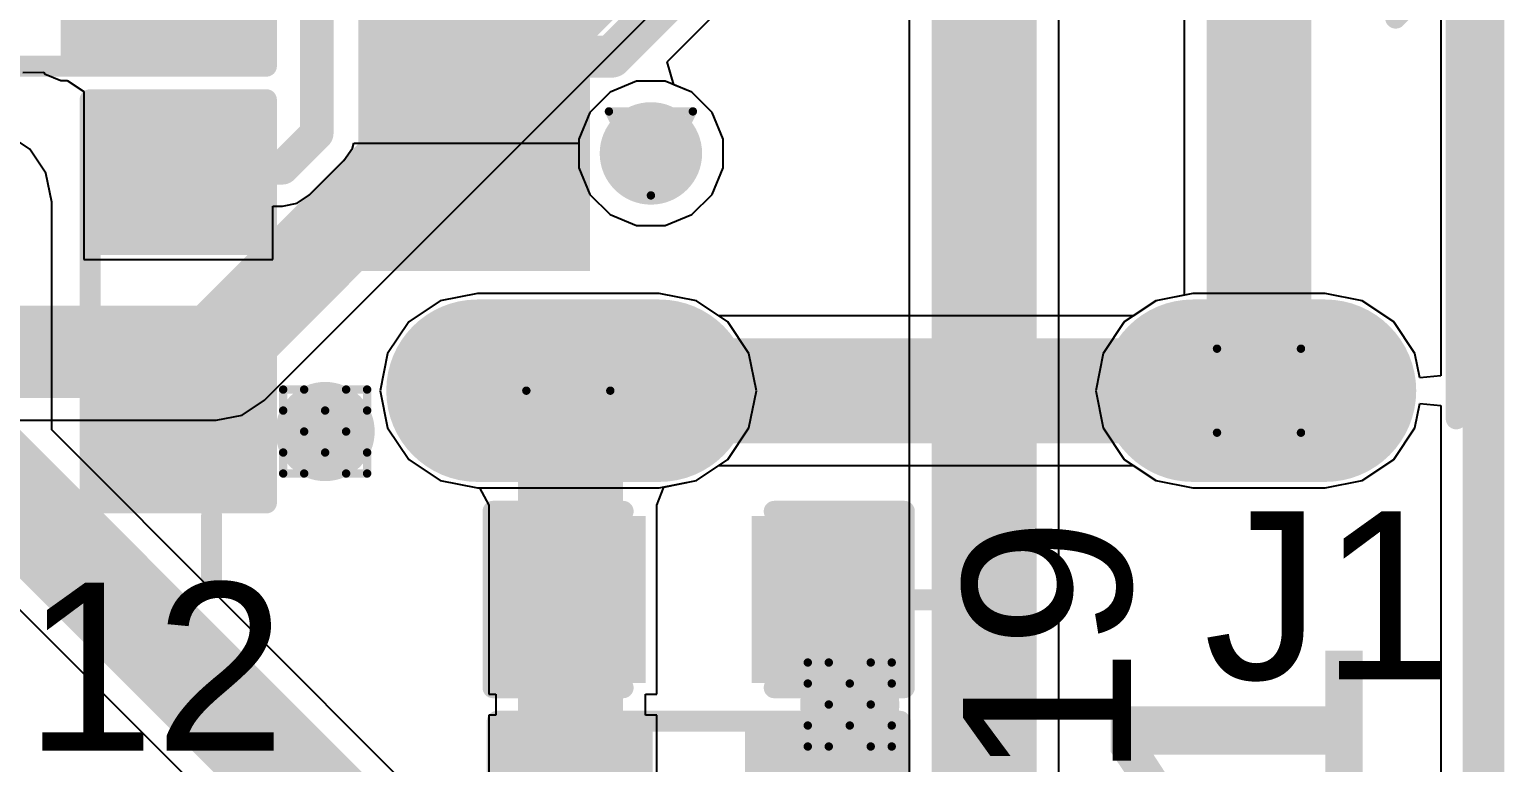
# Model space of a CAD drawing. Header units: inches. Extents: x -0.2 to 17.4, y -0.2 to 2.6.
# Drawn here: x 1.6396 to 1.991, y 0.2752 to 0.4497 of the extents above; entities that cross this region are included whole.
import ezdxf

# ---------------------------------------------------------------- set-up
doc = ezdxf.new("R2010")
doc.units = ezdxf.units.IN
doc.header["$MEASUREMENT"] = 0
for name, color, linetype in [('Board_Outline', 216, 'Continuous'), ('Bottom Layer', 5, 'Continuous'), ('Bottom Solder', 6, 'Continuous'), ('Drill Drawing', 1, 'Continuous'), ('Multi-Layer', 9, 'Continuous'), ('Pad Holes', 156, 'Continuous'), ('Top Layer', 1, 'Continuous'), ('Top Overlay', 2, 'Continuous'), ('Top Paste', 8, 'Continuous'), ('Top Solder', 216, 'Continuous'), ('Via Holes', 16, 'Continuous')]:
    doc.layers.add(name, color=color, linetype=linetype)
doc.styles.add('Arial', font='', dxfattribs={"height": 0.2})
doc.styles.add('Arial_Bold', font='', dxfattribs={"height": 0.2})
doc.styles.get('Arial').set_extended_font_data('Arial')
doc.styles.get('Arial_Bold').set_extended_font_data('Arial', bold=True)

# ---------------------------------------------------------------- blocks, each defined once
blk = doc.blocks.new('C___0603_11')
at = {"layer": 'Top Layer'}
for points in [[(-0.015, 0.0175), (-0.015, -0.0175), (-0.045, -0.0175), (-0.045, 0.0175)], [(0.045, 0.0175), (0.045, -0.0175), (0.015, -0.0175), (0.015, 0.0175)]]:
    blk.add_hatch(color=1, dxfattribs=at).paths.add_polyline_path(points)
at = {"layer": 'Top Paste'}
for points in [[(-0.015, 0.0175), (-0.015, -0.0175), (-0.045, -0.0175), (-0.045, 0.0175)], [(0.045, 0.0175), (0.045, -0.0175), (0.015, -0.0175), (0.015, 0.0175)]]:
    blk.add_hatch(color=8, dxfattribs=at).paths.add_polyline_path(points)
at = {"layer": 'Top Solder'}
for points in [[(-0.01264, 0.01986), (-0.01264, -0.01986), (-0.04736, -0.01986), (-0.04736, 0.01986)], [(0.04736, 0.01986), (0.04736, -0.01986), (0.01264, -0.01986), (0.01264, 0.01986)]]:
    blk.add_hatch(color=216, dxfattribs=at).paths.add_polyline_path(points)
at = {"layer": 'Top Overlay'}
for points in [[(-0.018, 0.021, 0.005, 0.005, 0), (-0.049, 0.021, 0.005, 0.005, 0)], [(-0.049, 0.021, 0.005, 0.005, 0), (-0.049, -0.021, 0.005, 0.005, 0)], [(0.049, 0.021, 0.005, 0.005, 0), (0.018, 0.021, 0.005, 0.005, 0)], [(0.049, 0.021, 0.005, 0.005, 0), (0.049, -0.021, 0.005, 0.005, 0)], [(-0.018, -0.021, 0.005, 0.005, 0), (-0.049, -0.021, 0.005, 0.005, 0)], [(0.049, -0.021, 0.005, 0.005, 0), (0.018, -0.021, 0.005, 0.005, 0)]]:
    blk.add_lwpolyline(points, format="xyseb", dxfattribs=at)
for points in [[(-0.05025, 0.021, 0.0025, 0.0025, 1), (-0.04775, 0.021, 0.0025, 0.0025, 1)], [(-0.05025, 0.021, 0.0025, 0.0025, 1), (-0.04775, 0.021, 0.0025, 0.0025, 1)], [(-0.01925, 0.021, 0.0025, 0.0025, 1), (-0.01675, 0.021, 0.0025, 0.0025, 1)], [(0.01675, 0.021, 0.0025, 0.0025, 1), (0.01925, 0.021, 0.0025, 0.0025, 1)], [(0.04775, 0.021, 0.0025, 0.0025, 1), (0.05025, 0.021, 0.0025, 0.0025, 1)], [(0.04775, 0.021, 0.0025, 0.0025, 1), (0.05025, 0.021, 0.0025, 0.0025, 1)], [(-0.05025, -0.021, 0.0025, 0.0025, 1), (-0.04775, -0.021, 0.0025, 0.0025, 1)], [(-0.05025, -0.021, 0.0025, 0.0025, 1), (-0.04775, -0.021, 0.0025, 0.0025, 1)], [(-0.01925, -0.021, 0.0025, 0.0025, 1), (-0.01675, -0.021, 0.0025, 0.0025, 1)], [(0.01675, -0.021, 0.0025, 0.0025, 1), (0.01925, -0.021, 0.0025, 0.0025, 1)], [(0.04775, -0.021, 0.0025, 0.0025, 1), (0.05025, -0.021, 0.0025, 0.0025, 1)], [(0.04775, -0.021, 0.0025, 0.0025, 1), (0.05025, -0.021, 0.0025, 0.0025, 1)]]:
    blk.add_lwpolyline(points, format="xyseb", close=True, dxfattribs=at)
blk = doc.blocks.new('R___0603_13')
at = {"layer": 'Top Layer'}
for points in [[(-0.015, 0.0175), (-0.015, -0.0175), (-0.045, -0.0175), (-0.045, 0.0175)], [(0.045, 0.0175), (0.045, -0.0175), (0.015, -0.0175), (0.015, 0.0175)]]:
    blk.add_hatch(color=1, dxfattribs=at).paths.add_polyline_path(points)
at = {"layer": 'Top Paste'}
for points in [[(-0.015, 0.0175), (-0.015, -0.0175), (-0.045, -0.0175), (-0.045, 0.0175)], [(0.045, 0.0175), (0.045, -0.0175), (0.015, -0.0175), (0.015, 0.0175)]]:
    blk.add_hatch(color=8, dxfattribs=at).paths.add_polyline_path(points)
at = {"layer": 'Top Solder'}
for points in [[(-0.011, 0.0215), (-0.011, -0.0215), (-0.049, -0.0215), (-0.049, 0.0215)], [(0.049, 0.0215), (0.049, -0.0215), (0.011, -0.0215), (0.011, 0.0215)]]:
    blk.add_hatch(color=216, dxfattribs=at).paths.add_polyline_path(points)
at = {"layer": 'Top Overlay'}
for points in [[(0.048, 0.021, 0.005, 0.005, 0), (-0.048, 0.021, 0.005, 0.005, 0)], [(-0.048, -0.021, 0.005, 0.005, 0), (-0.048, 0.021, 0.005, 0.005, 0)], [(0.048, -0.021, 0.005, 0.005, 0), (0.048, 0.021, 0.005, 0.005, 0)], [(0.048, -0.021, 0.005, 0.005, 0), (-0.048, -0.021, 0.005, 0.005, 0)]]:
    blk.add_lwpolyline(points, format="xyseb", dxfattribs=at)
for points in [[(-0.04925, 0.021, 0.0025, 0.0025, 1), (-0.04675, 0.021, 0.0025, 0.0025, 1)], [(-0.04925, 0.021, 0.0025, 0.0025, 1), (-0.04675, 0.021, 0.0025, 0.0025, 1)], [(0.04675, 0.021, 0.0025, 0.0025, 1), (0.04925, 0.021, 0.0025, 0.0025, 1)], [(0.04675, 0.021, 0.0025, 0.0025, 1), (0.04925, 0.021, 0.0025, 0.0025, 1)], [(-0.04925, -0.021, 0.0025, 0.0025, 1), (-0.04675, -0.021, 0.0025, 0.0025, 1)], [(-0.04925, -0.021, 0.0025, 0.0025, 1), (-0.04675, -0.021, 0.0025, 0.0025, 1)], [(0.04675, -0.021, 0.0025, 0.0025, 1), (0.04925, -0.021, 0.0025, 0.0025, 1)], [(0.04675, -0.021, 0.0025, 0.0025, 1), (0.04925, -0.021, 0.0025, 0.0025, 1)]]:
    blk.add_lwpolyline(points, format="xyseb", close=True, dxfattribs=at)
blk = doc.blocks.new('R___0603_14')
at = {"layer": 'Top Layer'}
for points in [[(-0.015, 0.0175), (-0.015, -0.0175), (-0.045, -0.0175), (-0.045, 0.0175)], [(0.045, 0.0175), (0.045, -0.0175), (0.015, -0.0175), (0.015, 0.0175)]]:
    blk.add_hatch(color=1, dxfattribs=at).paths.add_polyline_path(points)
at = {"layer": 'Top Paste'}
for points in [[(-0.015, 0.0175), (-0.015, -0.0175), (-0.045, -0.0175), (-0.045, 0.0175)], [(0.045, 0.0175), (0.045, -0.0175), (0.015, -0.0175), (0.015, 0.0175)]]:
    blk.add_hatch(color=8, dxfattribs=at).paths.add_polyline_path(points)
at = {"layer": 'Top Solder'}
for points in [[(-0.011, 0.0215), (-0.011, -0.0215), (-0.049, -0.0215), (-0.049, 0.0215)], [(0.049, 0.0215), (0.049, -0.0215), (0.011, -0.0215), (0.011, 0.0215)]]:
    blk.add_hatch(color=216, dxfattribs=at).paths.add_polyline_path(points)
at = {"layer": 'Top Overlay'}
for points in [[(0.048, 0.021, 0.005, 0.005, 0), (-0.048, 0.021, 0.005, 0.005, 0)], [(-0.048, 0.021, 0.005, 0.005, 0), (-0.048, -0.021, 0.005, 0.005, 0)], [(0.048, 0.021, 0.005, 0.005, 0), (0.048, -0.021, 0.005, 0.005, 0)], [(0.048, -0.021, 0.005, 0.005, 0), (-0.048, -0.021, 0.005, 0.005, 0)]]:
    blk.add_lwpolyline(points, format="xyseb", dxfattribs=at)
for points in [[(-0.04925, 0.021, 0.0025, 0.0025, 1), (-0.04675, 0.021, 0.0025, 0.0025, 1)], [(-0.04925, 0.021, 0.0025, 0.0025, 1), (-0.04675, 0.021, 0.0025, 0.0025, 1)], [(0.04675, 0.021, 0.0025, 0.0025, 1), (0.04925, 0.021, 0.0025, 0.0025, 1)], [(0.04675, 0.021, 0.0025, 0.0025, 1), (0.04925, 0.021, 0.0025, 0.0025, 1)], [(-0.04925, -0.021, 0.0025, 0.0025, 1), (-0.04675, -0.021, 0.0025, 0.0025, 1)], [(-0.04925, -0.021, 0.0025, 0.0025, 1), (-0.04675, -0.021, 0.0025, 0.0025, 1)], [(0.04675, -0.021, 0.0025, 0.0025, 1), (0.04925, -0.021, 0.0025, 0.0025, 1)], [(0.04675, -0.021, 0.0025, 0.0025, 1), (0.04925, -0.021, 0.0025, 0.0025, 1)]]:
    blk.add_lwpolyline(points, format="xyseb", close=True, dxfattribs=at)
blk = doc.blocks.new('R___0603_42')
at = {"layer": 'Top Layer'}
for points in [[(-0.015, 0.0175), (-0.015, -0.0175), (-0.045, -0.0175), (-0.045, 0.0175)], [(0.045, 0.0175), (0.045, -0.0175), (0.015, -0.0175), (0.015, 0.0175)]]:
    blk.add_hatch(color=1, dxfattribs=at).paths.add_polyline_path(points)
at = {"layer": 'Top Paste'}
for points in [[(-0.015, 0.0175), (-0.015, -0.0175), (-0.045, -0.0175), (-0.045, 0.0175)], [(0.045, 0.0175), (0.045, -0.0175), (0.015, -0.0175), (0.015, 0.0175)]]:
    blk.add_hatch(color=8, dxfattribs=at).paths.add_polyline_path(points)
at = {"layer": 'Top Solder'}
for points in [[(-0.011, 0.0215), (-0.011, -0.0215), (-0.049, -0.0215), (-0.049, 0.0215)], [(0.049, 0.0215), (0.049, -0.0215), (0.011, -0.0215), (0.011, 0.0215)]]:
    blk.add_hatch(color=216, dxfattribs=at).paths.add_polyline_path(points)
at = {"layer": 'Top Overlay'}
for points in [[(-0.048, 0.021, 0.005, 0.005, 0), (-0.048, -0.021, 0.005, 0.005, 0)], [(0.048, 0.021, 0.005, 0.005, 0), (-0.048, 0.021, 0.005, 0.005, 0)], [(0.048, 0.021, 0.005, 0.005, 0), (0.048, -0.021, 0.005, 0.005, 0)], [(0.048, -0.021, 0.005, 0.005, 0), (-0.048, -0.021, 0.005, 0.005, 0)]]:
    blk.add_lwpolyline(points, format="xyseb", dxfattribs=at)
for points in [[(-0.04925, 0.021, 0.0025, 0.0025, 1), (-0.04675, 0.021, 0.0025, 0.0025, 1)], [(-0.04925, 0.021, 0.0025, 0.0025, 1), (-0.04675, 0.021, 0.0025, 0.0025, 1)], [(0.04675, 0.021, 0.0025, 0.0025, 1), (0.04925, 0.021, 0.0025, 0.0025, 1)], [(0.04675, 0.021, 0.0025, 0.0025, 1), (0.04925, 0.021, 0.0025, 0.0025, 1)], [(-0.04925, -0.021, 0.0025, 0.0025, 1), (-0.04675, -0.021, 0.0025, 0.0025, 1)], [(-0.04925, -0.021, 0.0025, 0.0025, 1), (-0.04675, -0.021, 0.0025, 0.0025, 1)], [(0.04675, -0.021, 0.0025, 0.0025, 1), (0.04925, -0.021, 0.0025, 0.0025, 1)], [(0.04675, -0.021, 0.0025, 0.0025, 1), (0.04925, -0.021, 0.0025, 0.0025, 1)]]:
    blk.add_lwpolyline(points, format="xyseb", close=True, dxfattribs=at)
blk = doc.blocks.new('TYPE_C_31_M_12__72')
at = {"layer": 'Bottom Layer'}
h = blk.add_hatch(color=5, dxfattribs=at)
edge = h.paths.add_edge_path()
edge.add_arc((-0.17028, 0.09272), 0.01772, 0, 180)
edge.add_line((-0.18799, 0.09272), (-0.18799, 0.04941))
edge.add_arc((-0.17028, 0.04941), 0.01772, 180, 360)
edge.add_line((-0.15256, 0.04941), (-0.15256, 0.09272))
h = blk.add_hatch(color=5, dxfattribs=at)
edge = h.paths.add_edge_path()
edge.add_arc((0.17028, 0.04941), 0.01772, 180, 360)
edge.add_line((0.18799, 0.04941), (0.18799, 0.09272))
edge.add_arc((0.17028, 0.09272), 0.01772, 0, 180)
edge.add_line((0.15256, 0.09272), (0.15256, 0.04941))
h = blk.add_hatch(color=5, dxfattribs=at)
edge = h.paths.add_edge_path()
edge.add_arc((-0.17028, -0.10925), 0.01772, 180, 360)
edge.add_line((-0.15256, -0.10925), (-0.15256, -0.07776))
edge.add_arc((-0.17028, -0.07776), 0.01772, 0, 180)
edge.add_line((-0.18799, -0.07776), (-0.18799, -0.10925))
h = blk.add_hatch(color=5, dxfattribs=at)
edge = h.paths.add_edge_path()
edge.add_arc((0.17028, -0.10925), 0.01772, 180, 360)
edge.add_line((0.18799, -0.10925), (0.18799, -0.07776))
edge.add_arc((0.17028, -0.07776), 0.01772, 0, 180)
edge.add_line((0.15256, -0.07776), (0.15256, -0.10925))
at = {"layer": 'Bottom Solder'}
h = blk.add_hatch(color=6, dxfattribs=at)
edge = h.paths.add_edge_path()
edge.add_arc((-0.17028, 0.09272), 0.02172, 0, 180)
edge.add_line((-0.19199, 0.09272), (-0.19199, 0.04941))
edge.add_arc((-0.17028, 0.04941), 0.02172, 180, 360)
edge.add_line((-0.14856, 0.04941), (-0.14856, 0.09272))
h = blk.add_hatch(color=6, dxfattribs=at)
edge = h.paths.add_edge_path()
edge.add_arc((0.17028, 0.04941), 0.02172, 180, 360)
edge.add_line((0.19199, 0.04941), (0.19199, 0.09272))
edge.add_arc((0.17028, 0.09272), 0.02172, 0, 180)
edge.add_line((0.14856, 0.09272), (0.14856, 0.04941))
h = blk.add_hatch(color=6, dxfattribs=at)
edge = h.paths.add_edge_path()
edge.add_arc((-0.11378, 0.05138), 0.004, 0, 360)
h = blk.add_hatch(color=6, dxfattribs=at)
edge = h.paths.add_edge_path()
edge.add_arc((0.11378, 0.05138), 0.004, 0, 360)
h = blk.add_hatch(color=6, dxfattribs=at)
edge = h.paths.add_edge_path()
edge.add_arc((-0.17028, -0.10925), 0.02172, 180, 360)
edge.add_line((-0.14856, -0.10925), (-0.14856, -0.07776))
edge.add_arc((-0.17028, -0.07776), 0.02172, 0, 180)
edge.add_line((-0.19199, -0.07776), (-0.19199, -0.10925))
h = blk.add_hatch(color=6, dxfattribs=at)
edge = h.paths.add_edge_path()
edge.add_arc((0.17028, -0.10925), 0.02172, 180, 360)
edge.add_line((0.19199, -0.10925), (0.19199, -0.07776))
edge.add_arc((0.17028, -0.07776), 0.02172, 0, 180)
edge.add_line((0.14856, -0.07776), (0.14856, -0.10925))
at = {"layer": 'Multi-Layer'}
h = blk.add_hatch(color=9, dxfattribs=at)
edge = h.paths.add_edge_path()
edge.add_arc((-0.17028, 0.09272), 0.01772, 0, 180)
edge.add_line((-0.18799, 0.09272), (-0.18799, 0.04941))
edge.add_arc((-0.17028, 0.04941), 0.01772, 180, 360)
edge.add_line((-0.15256, 0.04941), (-0.15256, 0.09272))
h = blk.add_hatch(color=9, dxfattribs=at)
edge = h.paths.add_edge_path()
edge.add_arc((0.17028, 0.04941), 0.01772, 180, 360)
edge.add_line((0.18799, 0.04941), (0.18799, 0.09272))
edge.add_arc((0.17028, 0.09272), 0.01772, 0, 180)
edge.add_line((0.15256, 0.09272), (0.15256, 0.04941))
h = blk.add_hatch(color=9, dxfattribs=at)
edge = h.paths.add_edge_path()
edge.add_arc((-0.17028, -0.10925), 0.01772, 180, 360)
edge.add_line((-0.15256, -0.10925), (-0.15256, -0.07776))
edge.add_arc((-0.17028, -0.07776), 0.01772, 0, 180)
edge.add_line((-0.18799, -0.07776), (-0.18799, -0.10925))
h = blk.add_hatch(color=9, dxfattribs=at)
edge = h.paths.add_edge_path()
edge.add_arc((0.17028, -0.10925), 0.01772, 180, 360)
edge.add_line((0.18799, -0.10925), (0.18799, -0.07776))
edge.add_arc((0.17028, -0.07776), 0.01772, 0, 180)
edge.add_line((0.15256, -0.07776), (0.15256, -0.10925))
at = {"layer": 'Pad Holes'}
h = blk.add_hatch(color=7, dxfattribs=at)
edge = h.paths.add_edge_path()
edge.add_arc((-0.17028, 0.04941), 0.01181, 180, 360)
edge.add_line((-0.15846, 0.04941), (-0.15846, 0.09272))
edge.add_arc((-0.17028, 0.09272), 0.01181, 0, 180)
edge.add_line((-0.18209, 0.09272), (-0.18209, 0.04941))
h = blk.add_hatch(color=7, dxfattribs=at)
edge = h.paths.add_edge_path()
edge.add_arc((0.17028, 0.04941), 0.01181, 180, 360)
edge.add_line((0.18209, 0.04941), (0.18209, 0.09272))
edge.add_arc((0.17028, 0.09272), 0.01181, 0, 180)
edge.add_line((0.15846, 0.09272), (0.15846, 0.04941))
h = blk.add_hatch(color=7, dxfattribs=at)
edge = h.paths.add_edge_path()
edge.add_arc((-0.11378, 0.05138), 0.0122, 0, 360)
h = blk.add_hatch(color=7, dxfattribs=at)
edge = h.paths.add_edge_path()
edge.add_arc((0.11378, 0.05138), 0.0122, 0, 360)
h = blk.add_hatch(color=7, dxfattribs=at)
edge = h.paths.add_edge_path()
edge.add_arc((-0.17028, -0.10925), 0.01181, 180, 360)
edge.add_line((-0.15846, -0.10925), (-0.15846, -0.07776))
edge.add_arc((-0.17028, -0.07776), 0.01181, 0, 180)
edge.add_line((-0.18209, -0.07776), (-0.18209, -0.10925))
h = blk.add_hatch(color=7, dxfattribs=at)
edge = h.paths.add_edge_path()
edge.add_arc((0.17028, -0.10925), 0.01181, 180, 360)
edge.add_line((0.18209, -0.10925), (0.18209, -0.07776))
edge.add_arc((0.17028, -0.07776), 0.01181, 0, 180)
edge.add_line((0.15846, -0.07776), (0.15846, -0.10925))
at = {"layer": 'Top Layer'}
for points in [[(-0.1378, 0.11713), (-0.11417, 0.11713), (-0.11417, 0.06988), (-0.1378, 0.06988)], [(-0.1063, 0.11713), (-0.08268, 0.11713), (-0.08268, 0.06988), (-0.1063, 0.06988)], [(-0.0748, 0.11713), (-0.06299, 0.11713), (-0.06299, 0.06988), (-0.0748, 0.06988)], [(-0.05512, 0.11713), (-0.04331, 0.11713), (-0.04331, 0.06988), (-0.05512, 0.06988)], [(-0.03543, 0.11713), (-0.02362, 0.11713), (-0.02362, 0.06988), (-0.03543, 0.06988)], [(-0.01575, 0.11713), (-0.00394, 0.11713), (-0.00394, 0.06988), (-0.01575, 0.06988)], [(0.01575, 0.06988), (0.00394, 0.06988), (0.00394, 0.11713), (0.01575, 0.11713)], [(0.03543, 0.06988), (0.02362, 0.06988), (0.02362, 0.11713), (0.03543, 0.11713)], [(0.05512, 0.06988), (0.04331, 0.06988), (0.04331, 0.11713), (0.05512, 0.11713)], [(0.0748, 0.06988), (0.06299, 0.06988), (0.06299, 0.11713), (0.0748, 0.11713)], [(0.1063, 0.06988), (0.08268, 0.06988), (0.08268, 0.11713), (0.1063, 0.11713)], [(0.11417, 0.11713), (0.1378, 0.11713), (0.1378, 0.06988), (0.11417, 0.06988)]]:
    blk.add_hatch(color=1, dxfattribs=at).paths.add_polyline_path(points)
h = blk.add_hatch(color=1, dxfattribs=at)
edge = h.paths.add_edge_path()
edge.add_arc((-0.17028, 0.09272), 0.01772, 0, 180)
edge.add_line((-0.18799, 0.09272), (-0.18799, 0.04941))
edge.add_arc((-0.17028, 0.04941), 0.01772, 180, 360)
edge.add_line((-0.15256, 0.04941), (-0.15256, 0.09272))
h = blk.add_hatch(color=1, dxfattribs=at)
edge = h.paths.add_edge_path()
edge.add_arc((0.17028, 0.04941), 0.01772, 180, 360)
edge.add_line((0.18799, 0.04941), (0.18799, 0.09272))
edge.add_arc((0.17028, 0.09272), 0.01772, 0, 180)
edge.add_line((0.15256, 0.09272), (0.15256, 0.04941))
h = blk.add_hatch(color=1, dxfattribs=at)
edge = h.paths.add_edge_path()
edge.add_arc((-0.17028, -0.10925), 0.01772, 180, 360)
edge.add_line((-0.15256, -0.10925), (-0.15256, -0.07776))
edge.add_arc((-0.17028, -0.07776), 0.01772, 0, 180)
edge.add_line((-0.18799, -0.07776), (-0.18799, -0.10925))
h = blk.add_hatch(color=1, dxfattribs=at)
edge = h.paths.add_edge_path()
edge.add_arc((0.17028, -0.10925), 0.01772, 180, 360)
edge.add_line((0.18799, -0.10925), (0.18799, -0.07776))
edge.add_arc((0.17028, -0.07776), 0.01772, 0, 180)
edge.add_line((0.15256, -0.07776), (0.15256, -0.10925))
at = {"layer": 'Top Paste'}
for points in [[(-0.1378, 0.11713), (-0.11417, 0.11713), (-0.11417, 0.06988), (-0.1378, 0.06988)], [(-0.1063, 0.11713), (-0.08268, 0.11713), (-0.08268, 0.06988), (-0.1063, 0.06988)], [(-0.0748, 0.11713), (-0.06299, 0.11713), (-0.06299, 0.06988), (-0.0748, 0.06988)], [(-0.05512, 0.11713), (-0.04331, 0.11713), (-0.04331, 0.06988), (-0.05512, 0.06988)], [(-0.03543, 0.11713), (-0.02362, 0.11713), (-0.02362, 0.06988), (-0.03543, 0.06988)], [(-0.01575, 0.11713), (-0.00394, 0.11713), (-0.00394, 0.06988), (-0.01575, 0.06988)], [(0.01575, 0.06988), (0.00394, 0.06988), (0.00394, 0.11713), (0.01575, 0.11713)], [(0.03543, 0.06988), (0.02362, 0.06988), (0.02362, 0.11713), (0.03543, 0.11713)], [(0.05512, 0.06988), (0.04331, 0.06988), (0.04331, 0.11713), (0.05512, 0.11713)], [(0.0748, 0.06988), (0.06299, 0.06988), (0.06299, 0.11713), (0.0748, 0.11713)], [(0.1063, 0.06988), (0.08268, 0.06988), (0.08268, 0.11713), (0.1063, 0.11713)], [(0.11417, 0.11713), (0.1378, 0.11713), (0.1378, 0.06988), (0.11417, 0.06988)]]:
    blk.add_hatch(color=8, dxfattribs=at).paths.add_polyline_path(points)
at = {"layer": 'Top Solder'}
for points in [[(-0.1418, 0.12113), (-0.11017, 0.12113), (-0.11017, 0.06588), (-0.1418, 0.06588)], [(-0.1103, 0.12113), (-0.07868, 0.12113), (-0.07868, 0.06588), (-0.1103, 0.06588)], [(-0.0788, 0.12113), (-0.05899, 0.12113), (-0.05899, 0.06588), (-0.0788, 0.06588)], [(-0.05912, 0.12113), (-0.03931, 0.12113), (-0.03931, 0.06588), (-0.05912, 0.06588)], [(-0.03943, 0.12113), (-0.01962, 0.12113), (-0.01962, 0.06588), (-0.03943, 0.06588)], [(-0.01975, 0.12113), (0.00006, 0.12113), (0.00006, 0.06588), (-0.01975, 0.06588)], [(0.01975, 0.06588), (-0.00006, 0.06588), (-0.00006, 0.12113), (0.01975, 0.12113)], [(0.03943, 0.06588), (0.01962, 0.06588), (0.01962, 0.12113), (0.03943, 0.12113)], [(0.05912, 0.06588), (0.03931, 0.06588), (0.03931, 0.12113), (0.05912, 0.12113)], [(0.0788, 0.06588), (0.05899, 0.06588), (0.05899, 0.12113), (0.0788, 0.12113)], [(0.1103, 0.06588), (0.07868, 0.06588), (0.07868, 0.12113), (0.1103, 0.12113)], [(0.11017, 0.12113), (0.1418, 0.12113), (0.1418, 0.06588), (0.11017, 0.06588)]]:
    blk.add_hatch(color=216, dxfattribs=at).paths.add_polyline_path(points)
h = blk.add_hatch(color=216, dxfattribs=at)
edge = h.paths.add_edge_path()
edge.add_arc((-0.17028, 0.09272), 0.02172, 0, 180)
edge.add_line((-0.19199, 0.09272), (-0.19199, 0.04941))
edge.add_arc((-0.17028, 0.04941), 0.02172, 180, 360)
edge.add_line((-0.14856, 0.04941), (-0.14856, 0.09272))
h = blk.add_hatch(color=216, dxfattribs=at)
edge = h.paths.add_edge_path()
edge.add_arc((0.17028, 0.04941), 0.02172, 180, 360)
edge.add_line((0.19199, 0.04941), (0.19199, 0.09272))
edge.add_arc((0.17028, 0.09272), 0.02172, 0, 180)
edge.add_line((0.14856, 0.09272), (0.14856, 0.04941))
h = blk.add_hatch(color=216, dxfattribs=at)
edge = h.paths.add_edge_path()
edge.add_arc((-0.11378, 0.05138), 0.004, 0, 360)
h = blk.add_hatch(color=216, dxfattribs=at)
edge = h.paths.add_edge_path()
edge.add_arc((0.11378, 0.05138), 0.004, 0, 360)
h = blk.add_hatch(color=216, dxfattribs=at)
edge = h.paths.add_edge_path()
edge.add_arc((-0.17028, -0.10925), 0.02172, 180, 360)
edge.add_line((-0.14856, -0.10925), (-0.14856, -0.07776))
edge.add_arc((-0.17028, -0.07776), 0.02172, 0, 180)
edge.add_line((-0.19199, -0.07776), (-0.19199, -0.10925))
h = blk.add_hatch(color=216, dxfattribs=at)
edge = h.paths.add_edge_path()
edge.add_arc((0.17028, -0.10925), 0.02172, 180, 360)
edge.add_line((0.19199, -0.10925), (0.19199, -0.07776))
edge.add_arc((0.17028, -0.07776), 0.02172, 0, 180)
edge.add_line((0.14856, -0.07776), (0.14856, -0.10925))
at = {"layer": 'Top Overlay'}
for points in [[(-0.17498, 0.0175, 0.005, 0.005, 0), (-0.17498, -0.0465, 0.005, 0.005, 0)], [(0.17498, 0.0175, 0.005, 0.005, 0), (0.17498, -0.0465, 0.005, 0.005, 0)], [(-0.06656, -0.10707, 0.005, 0.005, 0), (-0.07356, -0.11407, 0.005, 0.005, 0)], [(-0.06656, -0.10707, 0.005, 0.005, 0), (-0.05856, -0.10707, 0.005, 0.005, 0)], [(-0.07356, -0.11407, 0.005, 0.005, 0), (-0.07356, -0.12607, 0.005, 0.005, 0)], [(-0.08156, -0.12607, 0.005, 0.005, 0), (-0.07356, -0.12607, 0.005, 0.005, 0)], [(-0.08156, -0.12607, 0.005, 0.005, 0), (-0.07376, -0.13387, 0.005, 0.005, 0)], [(-0.06556, -0.12607, 0.005, 0.005, 0), (-0.07363, -0.13414, 0.005, 0.005, 0)], [(-0.07356, -0.12607, 0.005, 0.005, 0), (-0.06556, -0.12607, 0.005, 0.005, 0)], [(-0.17698, -0.14051, 0.005, 0.005, 0), (0.17698, -0.14051, 0.005, 0.005, 0)]]:
    blk.add_lwpolyline(points, format="xyseb", dxfattribs=at)
for points in [[(-0.17623, 0.0175, 0.0025, 0.0025, 1), (-0.17373, 0.0175, 0.0025, 0.0025, 1)], [(0.17373, 0.0175, 0.0025, 0.0025, 1), (0.17623, 0.0175, 0.0025, 0.0025, 1)], [(-0.17623, -0.0465, 0.0025, 0.0025, 1), (-0.17373, -0.0465, 0.0025, 0.0025, 1)], [(0.17373, -0.0465, 0.0025, 0.0025, 1), (0.17623, -0.0465, 0.0025, 0.0025, 1)], [(-0.06781, -0.10707, 0.0025, 0.0025, 1), (-0.06531, -0.10707, 0.0025, 0.0025, 1)], [(-0.06781, -0.10707, 0.0025, 0.0025, 1), (-0.06531, -0.10707, 0.0025, 0.0025, 1)], [(-0.05981, -0.10707, 0.0025, 0.0025, 1), (-0.05731, -0.10707, 0.0025, 0.0025, 1)], [(-0.07481, -0.11407, 0.0025, 0.0025, 1), (-0.07231, -0.11407, 0.0025, 0.0025, 1)], [(-0.07481, -0.11407, 0.0025, 0.0025, 1), (-0.07231, -0.11407, 0.0025, 0.0025, 1)], [(-0.08281, -0.12607, 0.0025, 0.0025, 1), (-0.08031, -0.12607, 0.0025, 0.0025, 1)], [(-0.08281, -0.12607, 0.0025, 0.0025, 1), (-0.08031, -0.12607, 0.0025, 0.0025, 1)], [(-0.07481, -0.12607, 0.0025, 0.0025, 1), (-0.07231, -0.12607, 0.0025, 0.0025, 1)], [(-0.07481, -0.12607, 0.0025, 0.0025, 1), (-0.07231, -0.12607, 0.0025, 0.0025, 1)], [(-0.07481, -0.12607, 0.0025, 0.0025, 1), (-0.07231, -0.12607, 0.0025, 0.0025, 1)], [(-0.06681, -0.12607, 0.0025, 0.0025, 1), (-0.06431, -0.12607, 0.0025, 0.0025, 1)], [(-0.06681, -0.12607, 0.0025, 0.0025, 1), (-0.06431, -0.12607, 0.0025, 0.0025, 1)], [(-0.07501, -0.13387, 0.0025, 0.0025, 1), (-0.07251, -0.13387, 0.0025, 0.0025, 1)], [(-0.07488, -0.13414, 0.0025, 0.0025, 1), (-0.07238, -0.13414, 0.0025, 0.0025, 1)], [(-0.17823, -0.14051, 0.0025, 0.0025, 1), (-0.17573, -0.14051, 0.0025, 0.0025, 1)], [(0.17573, -0.14051, 0.0025, 0.0025, 1), (0.17823, -0.14051, 0.0025, 0.0025, 1)]]:
    blk.add_lwpolyline(points, format="xyseb", close=True, dxfattribs=at)
at = {"layer": 'Top Overlay', "style": 'Arial_Bold'}
blk.add_text('PCB Edge', height=0.031496, dxfattribs=at).set_placement((-0.05269, -0.11804))

msp = doc.modelspace()

# ---------------------------------------------------------------- hatches: boundary and pattern name
at = {"layer": 'Bottom Layer'}
h = msp.add_hatch(color=5, dxfattribs=at)
edge = h.paths.add_edge_path()
edge.add_arc((1.71, 0.354), 0.01181, 0, 360)
h = msp.add_hatch(color=5, dxfattribs=at)
edge = h.paths.add_edge_path()
edge.add_arc((1.835, 0.289), 0.01181, 0, 360)
at = {"layer": 'Top Layer'}
msp.add_hatch(color=1, dxfattribs=at).paths.add_polyline_path([(1.647, 0.443), (1.694, 0.443), (1.694, 0.482), (1.647, 0.482)])
h = msp.add_hatch(color=1, dxfattribs=at)
edge = h.paths.add_edge_path()
edge.add_arc((1.71, 0.354), 0.01181, 0, 360)
h = msp.add_hatch(color=1, dxfattribs=at)
edge = h.paths.add_edge_path()
edge.add_arc((1.835, 0.289), 0.01181, 0, 360)
at = {"layer": 'Via Holes'}
h = msp.add_hatch(color=7, dxfattribs=at)
edge = h.paths.add_edge_path()
edge.add_arc((1.71, 0.354), 0.00591, 0, 360)
h = msp.add_hatch(color=7, dxfattribs=at)
edge = h.paths.add_edge_path()
edge.add_arc((1.835, 0.289), 0.00591, 0, 360)

# ---------------------------------------------------------------- linework, layer by layer
at = {"layer": 'Board_Outline'}
msp.add_lwpolyline([(1.986, 1.343, 0.01, 0.01, 0), (1.986, -0.057, 0.01, 0.01, 0)], format="xyseb", dxfattribs=at)
at = {"layer": 'Bottom Layer'}
for p, q in [((1.88484, 0.256), (1.88484, 0.799)), ((1.9758, 0.70072), (1.9758, 0.36728)), ((1.84916, 0.51169), (1.84916, 0.26339)), ((1.69554, 0.36146), (1.84054, 0.50646)), ((1.7842, 0.43743), (1.77788, 0.43481)), ((1.79104, 0.43743), (1.7842, 0.43743)), ((1.79737, 0.43481), (1.79104, 0.43743)), ((1.77788, 0.43481), (1.77304, 0.42997)), ((1.80221, 0.42997), (1.79737, 0.43481)), ((1.77304, 0.42997), (1.77042, 0.42364)), ((1.80483, 0.42364), (1.80221, 0.42997)), ((1.77042, 0.42364), (1.77042, 0.4168)), ((1.80483, 0.4168), (1.80483, 0.42364)), ((1.77042, 0.4168), (1.77304, 0.41047)), ((1.80221, 0.41047), (1.80483, 0.4168)), ((1.77304, 0.41047), (1.77788, 0.40564)), ((1.79737, 0.40564), (1.80221, 0.41047)), ((1.77788, 0.40564), (1.7842, 0.40302)), ((1.79104, 0.40302), (1.79737, 0.40564)), ((1.7842, 0.40302), (1.79104, 0.40302)), ((1.74628, 0.38689), (1.73742, 0.38512)), ((1.78959, 0.38689), (1.74628, 0.38689)), ((1.79845, 0.38512), (1.78959, 0.38689)), ((1.91676, 0.38689), (1.90789, 0.38512)), ((1.94825, 0.38689), (1.91676, 0.38689)), ((1.95712, 0.38512), (1.94825, 0.38689)), ((1.73742, 0.38512), (1.72991, 0.3801)), ((1.80597, 0.3801), (1.79845, 0.38512)), ((1.90789, 0.38512), (1.90038, 0.3801)), ((1.96463, 0.3801), (1.95712, 0.38512)), ((1.72991, 0.3801), (1.72488, 0.37259)), ((1.81099, 0.37259), (1.80597, 0.3801)), ((1.90038, 0.3801), (1.89536, 0.37259)), ((1.96965, 0.37259), (1.96463, 0.3801)), ((1.72488, 0.37259), (1.72312, 0.36372)), ((1.81275, 0.36372), (1.81099, 0.37259)), ((1.89536, 0.37259), (1.89359, 0.36372)), ((1.9708, 0.36678), (1.96965, 0.37259)), ((1.9758, 0.36728), (1.9708, 0.36678)), ((1.72312, 0.36372), (1.72488, 0.35486)), ((1.81099, 0.35486), (1.81275, 0.36372)), ((1.89359, 0.36372), (1.89536, 0.35486)), ((1.69024, 0.35793), (1.69554, 0.36146)), ((1.96965, 0.35486), (1.9708, 0.36066)), ((1.9708, 0.36066), (1.9758, 0.36017)), ((1.9758, 0.36017), (1.9758, 0.09115)), ((1.40554, 0.35669), (1.684, 0.35669)), ((1.684, 0.35669), (1.69024, 0.35793)), ((1.72488, 0.35486), (1.72991, 0.34735)), ((1.80597, 0.34735), (1.81099, 0.35486)), ((1.89536, 0.35486), (1.90038, 0.34735)), ((1.96463, 0.34735), (1.96965, 0.35486)), ((1.72991, 0.34735), (1.73742, 0.34233)), ((1.79845, 0.34233), (1.80597, 0.34735)), ((1.90038, 0.34735), (1.90789, 0.34233)), ((1.95712, 0.34233), (1.96463, 0.34735)), ((1.73742, 0.34233), (1.74628, 0.34056)), ((1.78959, 0.34056), (1.79845, 0.34233)), ((1.90789, 0.34233), (1.91676, 0.34056)), ((1.94825, 0.34056), (1.95712, 0.34233)), ((1.74628, 0.34056), (1.78959, 0.34056)), ((1.91676, 0.34056), (1.94825, 0.34056))]:
    msp.add_line(p, q, dxfattribs=at)
for points in [[(1.867, 0.256, 0.025, 0.025, 0), (1.867, 0.799, 0.025, 0.025, 0)], [(1.684, 0.373, 0.022, 0.022, 0), (1.829, 0.518, 0.022, 0.022, 0)], [(1.40144, 0.373, 0.022, 0.022, 0), (1.684, 0.373, 0.022, 0.022, 0)]]:
    msp.add_lwpolyline(points, format="xyseb", dxfattribs=at)
msp.add_lwpolyline([(1.6785, 0.373, 0.011, 0.011, 1), (1.6895, 0.373, 0.011, 0.011, 1)], format="xyseb", close=True, dxfattribs=at)
msp.add_lwpolyline([(1.6785, 0.373, 0.011, 0.011, 1), (1.6895, 0.373, 0.011, 0.011, 1)], format="xyseb", close=True, dxfattribs=at)
at = {"layer": 'Drill Drawing'}
for points in [[(1.77762, 0.43022, 0.002, 0.002, 0), (1.79762, 0.43022, 0.002, 0.002, 0)], [(1.77762, 0.43022, 0.002, 0.002, 0), (1.78762, 0.41022, 0.002, 0.002, 0)], [(1.78762, 0.41022, 0.002, 0.002, 0), (1.79762, 0.43022, 0.002, 0.002, 0)], [(1.9225, 0.37372, 0.002, 0.002, 0), (1.9425, 0.37372, 0.002, 0.002, 0)], [(1.9225, 0.35372, 0.002, 0.002, 0), (1.9225, 0.37372, 0.002, 0.002, 0)], [(1.9425, 0.35372, 0.002, 0.002, 0), (1.9425, 0.37372, 0.002, 0.002, 0)], [(1.7, 0.359, 0.002, 0.002, 0), (1.7, 0.364, 0.002, 0.002, 0)], [(1.7, 0.364, 0.002, 0.002, 0), (1.705, 0.364, 0.002, 0.002, 0)], [(1.705, 0.364, 0.002, 0.002, 0), (1.71, 0.359, 0.002, 0.002, 0)], [(1.71, 0.359, 0.002, 0.002, 0), (1.715, 0.364, 0.002, 0.002, 0)], [(1.715, 0.364, 0.002, 0.002, 0), (1.72, 0.364, 0.002, 0.002, 0)], [(1.72, 0.359, 0.002, 0.002, 0), (1.72, 0.364, 0.002, 0.002, 0)], [(1.7, 0.359, 0.002, 0.002, 0), (1.705, 0.354, 0.002, 0.002, 0)], [(1.715, 0.354, 0.002, 0.002, 0), (1.72, 0.359, 0.002, 0.002, 0)], [(1.7, 0.349, 0.002, 0.002, 0), (1.705, 0.354, 0.002, 0.002, 0)], [(1.715, 0.354, 0.002, 0.002, 0), (1.72, 0.349, 0.002, 0.002, 0)], [(1.9225, 0.35372, 0.002, 0.002, 0), (1.9425, 0.35372, 0.002, 0.002, 0)], [(1.7, 0.344, 0.002, 0.002, 0), (1.7, 0.349, 0.002, 0.002, 0)], [(1.705, 0.344, 0.002, 0.002, 0), (1.71, 0.349, 0.002, 0.002, 0)], [(1.71, 0.349, 0.002, 0.002, 0), (1.715, 0.344, 0.002, 0.002, 0)], [(1.72, 0.344, 0.002, 0.002, 0), (1.72, 0.349, 0.002, 0.002, 0)], [(1.7, 0.344, 0.002, 0.002, 0), (1.705, 0.344, 0.002, 0.002, 0)], [(1.715, 0.344, 0.002, 0.002, 0), (1.72, 0.344, 0.002, 0.002, 0)], [(1.825, 0.294, 0.002, 0.002, 0), (1.825, 0.299, 0.002, 0.002, 0)], [(1.825, 0.299, 0.002, 0.002, 0), (1.83, 0.299, 0.002, 0.002, 0)], [(1.83, 0.299, 0.002, 0.002, 0), (1.835, 0.294, 0.002, 0.002, 0)], [(1.835, 0.294, 0.002, 0.002, 0), (1.84, 0.299, 0.002, 0.002, 0)], [(1.84, 0.299, 0.002, 0.002, 0), (1.845, 0.299, 0.002, 0.002, 0)], [(1.845, 0.294, 0.002, 0.002, 0), (1.845, 0.299, 0.002, 0.002, 0)], [(1.825, 0.294, 0.002, 0.002, 0), (1.83, 0.289, 0.002, 0.002, 0)], [(1.84, 0.289, 0.002, 0.002, 0), (1.845, 0.294, 0.002, 0.002, 0)], [(1.825, 0.284, 0.002, 0.002, 0), (1.83, 0.289, 0.002, 0.002, 0)], [(1.84, 0.289, 0.002, 0.002, 0), (1.845, 0.284, 0.002, 0.002, 0)], [(1.825, 0.279, 0.002, 0.002, 0), (1.825, 0.284, 0.002, 0.002, 0)], [(1.83, 0.279, 0.002, 0.002, 0), (1.835, 0.284, 0.002, 0.002, 0)], [(1.835, 0.284, 0.002, 0.002, 0), (1.84, 0.279, 0.002, 0.002, 0)], [(1.845, 0.279, 0.002, 0.002, 0), (1.845, 0.284, 0.002, 0.002, 0)], [(1.825, 0.279, 0.002, 0.002, 0), (1.83, 0.279, 0.002, 0.002, 0)], [(1.84, 0.279, 0.002, 0.002, 0), (1.845, 0.279, 0.002, 0.002, 0)]]:
    msp.add_lwpolyline(points, format="xyseb", dxfattribs=at)
for points in [[(1.77712, 0.43022, 0.001, 0.001, 1), (1.77812, 0.43022, 0.001, 0.001, 1)], [(1.77712, 0.43022, 0.001, 0.001, 1), (1.77812, 0.43022, 0.001, 0.001, 1)], [(1.79712, 0.43022, 0.001, 0.001, 1), (1.79812, 0.43022, 0.001, 0.001, 1)], [(1.79712, 0.43022, 0.001, 0.001, 1), (1.79812, 0.43022, 0.001, 0.001, 1)], [(1.78712, 0.41022, 0.001, 0.001, 1), (1.78812, 0.41022, 0.001, 0.001, 1)], [(1.78712, 0.41022, 0.001, 0.001, 1), (1.78812, 0.41022, 0.001, 0.001, 1)], [(1.77794, 0.36372, 0.002, 0.002, 1), (1.75794, 0.36372, 0.002, 0.002, 1)], [(1.922, 0.37372, 0.001, 0.001, 1), (1.923, 0.37372, 0.001, 0.001, 1)], [(1.922, 0.37372, 0.001, 0.001, 1), (1.923, 0.37372, 0.001, 0.001, 1)], [(1.942, 0.37372, 0.001, 0.001, 1), (1.943, 0.37372, 0.001, 0.001, 1)], [(1.942, 0.37372, 0.001, 0.001, 1), (1.943, 0.37372, 0.001, 0.001, 1)], [(1.6995, 0.364, 0.001, 0.001, 1), (1.7005, 0.364, 0.001, 0.001, 1)], [(1.6995, 0.364, 0.001, 0.001, 1), (1.7005, 0.364, 0.001, 0.001, 1)], [(1.7045, 0.364, 0.001, 0.001, 1), (1.7055, 0.364, 0.001, 0.001, 1)], [(1.7045, 0.364, 0.001, 0.001, 1), (1.7055, 0.364, 0.001, 0.001, 1)], [(1.7145, 0.364, 0.001, 0.001, 1), (1.7155, 0.364, 0.001, 0.001, 1)], [(1.7145, 0.364, 0.001, 0.001, 1), (1.7155, 0.364, 0.001, 0.001, 1)], [(1.7195, 0.364, 0.001, 0.001, 1), (1.7205, 0.364, 0.001, 0.001, 1)], [(1.7195, 0.364, 0.001, 0.001, 1), (1.7205, 0.364, 0.001, 0.001, 1)], [(1.75744, 0.36372, 0.001, 0.001, 1), (1.75844, 0.36372, 0.001, 0.001, 1)], [(1.77744, 0.36372, 0.001, 0.001, 1), (1.77844, 0.36372, 0.001, 0.001, 1)], [(1.6995, 0.359, 0.001, 0.001, 1), (1.7005, 0.359, 0.001, 0.001, 1)], [(1.6995, 0.359, 0.001, 0.001, 1), (1.7005, 0.359, 0.001, 0.001, 1)], [(1.7095, 0.359, 0.001, 0.001, 1), (1.7105, 0.359, 0.001, 0.001, 1)], [(1.7095, 0.359, 0.001, 0.001, 1), (1.7105, 0.359, 0.001, 0.001, 1)], [(1.7195, 0.359, 0.001, 0.001, 1), (1.7205, 0.359, 0.001, 0.001, 1)], [(1.7195, 0.359, 0.001, 0.001, 1), (1.7205, 0.359, 0.001, 0.001, 1)], [(1.7045, 0.354, 0.001, 0.001, 1), (1.7055, 0.354, 0.001, 0.001, 1)], [(1.7045, 0.354, 0.001, 0.001, 1), (1.7055, 0.354, 0.001, 0.001, 1)], [(1.7145, 0.354, 0.001, 0.001, 1), (1.7155, 0.354, 0.001, 0.001, 1)], [(1.7145, 0.354, 0.001, 0.001, 1), (1.7155, 0.354, 0.001, 0.001, 1)], [(1.922, 0.35372, 0.001, 0.001, 1), (1.923, 0.35372, 0.001, 0.001, 1)], [(1.922, 0.35372, 0.001, 0.001, 1), (1.923, 0.35372, 0.001, 0.001, 1)], [(1.942, 0.35372, 0.001, 0.001, 1), (1.943, 0.35372, 0.001, 0.001, 1)], [(1.942, 0.35372, 0.001, 0.001, 1), (1.943, 0.35372, 0.001, 0.001, 1)], [(1.6995, 0.349, 0.001, 0.001, 1), (1.7005, 0.349, 0.001, 0.001, 1)], [(1.6995, 0.349, 0.001, 0.001, 1), (1.7005, 0.349, 0.001, 0.001, 1)], [(1.7095, 0.349, 0.001, 0.001, 1), (1.7105, 0.349, 0.001, 0.001, 1)], [(1.7095, 0.349, 0.001, 0.001, 1), (1.7105, 0.349, 0.001, 0.001, 1)], [(1.7195, 0.349, 0.001, 0.001, 1), (1.7205, 0.349, 0.001, 0.001, 1)], [(1.7195, 0.349, 0.001, 0.001, 1), (1.7205, 0.349, 0.001, 0.001, 1)], [(1.6995, 0.344, 0.001, 0.001, 1), (1.7005, 0.344, 0.001, 0.001, 1)], [(1.6995, 0.344, 0.001, 0.001, 1), (1.7005, 0.344, 0.001, 0.001, 1)], [(1.7045, 0.344, 0.001, 0.001, 1), (1.7055, 0.344, 0.001, 0.001, 1)], [(1.7045, 0.344, 0.001, 0.001, 1), (1.7055, 0.344, 0.001, 0.001, 1)], [(1.7145, 0.344, 0.001, 0.001, 1), (1.7155, 0.344, 0.001, 0.001, 1)], [(1.7145, 0.344, 0.001, 0.001, 1), (1.7155, 0.344, 0.001, 0.001, 1)], [(1.7195, 0.344, 0.001, 0.001, 1), (1.7205, 0.344, 0.001, 0.001, 1)], [(1.7195, 0.344, 0.001, 0.001, 1), (1.7205, 0.344, 0.001, 0.001, 1)], [(1.8245, 0.299, 0.001, 0.001, 1), (1.8255, 0.299, 0.001, 0.001, 1)], [(1.8245, 0.299, 0.001, 0.001, 1), (1.8255, 0.299, 0.001, 0.001, 1)], [(1.8295, 0.299, 0.001, 0.001, 1), (1.8305, 0.299, 0.001, 0.001, 1)], [(1.8295, 0.299, 0.001, 0.001, 1), (1.8305, 0.299, 0.001, 0.001, 1)], [(1.8395, 0.299, 0.001, 0.001, 1), (1.8405, 0.299, 0.001, 0.001, 1)], [(1.8395, 0.299, 0.001, 0.001, 1), (1.8405, 0.299, 0.001, 0.001, 1)], [(1.8445, 0.299, 0.001, 0.001, 1), (1.8455, 0.299, 0.001, 0.001, 1)], [(1.8445, 0.299, 0.001, 0.001, 1), (1.8455, 0.299, 0.001, 0.001, 1)], [(1.8245, 0.294, 0.001, 0.001, 1), (1.8255, 0.294, 0.001, 0.001, 1)], [(1.8245, 0.294, 0.001, 0.001, 1), (1.8255, 0.294, 0.001, 0.001, 1)], [(1.8345, 0.294, 0.001, 0.001, 1), (1.8355, 0.294, 0.001, 0.001, 1)], [(1.8345, 0.294, 0.001, 0.001, 1), (1.8355, 0.294, 0.001, 0.001, 1)], [(1.8445, 0.294, 0.001, 0.001, 1), (1.8455, 0.294, 0.001, 0.001, 1)], [(1.8445, 0.294, 0.001, 0.001, 1), (1.8455, 0.294, 0.001, 0.001, 1)], [(1.8295, 0.289, 0.001, 0.001, 1), (1.8305, 0.289, 0.001, 0.001, 1)], [(1.8295, 0.289, 0.001, 0.001, 1), (1.8305, 0.289, 0.001, 0.001, 1)], [(1.8395, 0.289, 0.001, 0.001, 1), (1.8405, 0.289, 0.001, 0.001, 1)], [(1.8395, 0.289, 0.001, 0.001, 1), (1.8405, 0.289, 0.001, 0.001, 1)], [(1.8245, 0.284, 0.001, 0.001, 1), (1.8255, 0.284, 0.001, 0.001, 1)], [(1.8245, 0.284, 0.001, 0.001, 1), (1.8255, 0.284, 0.001, 0.001, 1)], [(1.8345, 0.284, 0.001, 0.001, 1), (1.8355, 0.284, 0.001, 0.001, 1)], [(1.8345, 0.284, 0.001, 0.001, 1), (1.8355, 0.284, 0.001, 0.001, 1)], [(1.8445, 0.284, 0.001, 0.001, 1), (1.8455, 0.284, 0.001, 0.001, 1)], [(1.8445, 0.284, 0.001, 0.001, 1), (1.8455, 0.284, 0.001, 0.001, 1)], [(1.8245, 0.279, 0.001, 0.001, 1), (1.8255, 0.279, 0.001, 0.001, 1)], [(1.8245, 0.279, 0.001, 0.001, 1), (1.8255, 0.279, 0.001, 0.001, 1)], [(1.8295, 0.279, 0.001, 0.001, 1), (1.8305, 0.279, 0.001, 0.001, 1)], [(1.8295, 0.279, 0.001, 0.001, 1), (1.8305, 0.279, 0.001, 0.001, 1)], [(1.8395, 0.279, 0.001, 0.001, 1), (1.8405, 0.279, 0.001, 0.001, 1)], [(1.8395, 0.279, 0.001, 0.001, 1), (1.8405, 0.279, 0.001, 0.001, 1)], [(1.8445, 0.279, 0.001, 0.001, 1), (1.8455, 0.279, 0.001, 0.001, 1)], [(1.8445, 0.279, 0.001, 0.001, 1), (1.8455, 0.279, 0.001, 0.001, 1)]]:
    msp.add_lwpolyline(points, format="xyseb", close=True, dxfattribs=at)
at = {"layer": 'Top Layer'}
for p, q in [((1.91466, 0.68153), (1.91466, 0.38647)), ((1.79146, 0.44204), (1.81921, 0.46979)), ((1.638, 0.4395), (1.643, 0.43959)), ((1.643, 0.43959), (1.64317, 0.43917)), ((1.79307, 0.43658), (1.79146, 0.44204)), ((1.64317, 0.43917), (1.647, 0.43759)), ((1.647, 0.43759), (1.64857, 0.43759)), ((1.64857, 0.43759), (1.6525, 0.435)), ((1.79737, 0.43481), (1.79307, 0.43658)), ((1.6525, 0.435), (1.6525, 0.395)), ((1.80221, 0.42997), (1.79737, 0.43481)), ((1.80483, 0.42364), (1.80221, 0.42997)), ((1.63962, 0.42127), (1.63383, 0.42513)), ((1.71648, 0.42149), (1.71687, 0.4227)), ((1.71687, 0.4227), (1.77042, 0.4227)), ((1.77042, 0.4227), (1.77042, 0.4168)), ((1.80483, 0.4168), (1.80483, 0.42364)), ((1.64348, 0.41548), (1.63962, 0.42127)), ((1.7063, 0.41032), (1.71449, 0.41851)), ((1.71449, 0.41851), (1.71648, 0.42149)), ((1.64484, 0.40865), (1.64348, 0.41548)), ((1.77042, 0.4168), (1.77304, 0.41047)), ((1.80221, 0.41047), (1.80483, 0.4168)), ((1.64484, 0.35439), (1.64484, 0.40865)), ((1.69981, 0.40764), (1.70333, 0.40834)), ((1.70333, 0.40834), (1.7063, 0.41032)), ((1.77304, 0.41047), (1.77788, 0.40564)), ((1.79737, 0.40564), (1.80221, 0.41047)), ((1.6975, 0.395), (1.6975, 0.40764)), ((1.6975, 0.40764), (1.69981, 0.40764)), ((1.77788, 0.40564), (1.7842, 0.40302)), ((1.79104, 0.40302), (1.79737, 0.40564)), ((1.7842, 0.40302), (1.79104, 0.40302)), ((1.6525, 0.395), (1.6975, 0.395)), ((1.74628, 0.38689), (1.73742, 0.38512)), ((1.78959, 0.38689), (1.74628, 0.38689)), ((1.79845, 0.38512), (1.78959, 0.38689)), ((1.73742, 0.38512), (1.72991, 0.3801)), ((1.80378, 0.38157), (1.79845, 0.38512)), ((1.90789, 0.38512), (1.90257, 0.38157)), ((1.91466, 0.38647), (1.90789, 0.38512)), ((1.72991, 0.3801), (1.72488, 0.37259)), ((1.90257, 0.38157), (1.80378, 0.38157)), ((1.72488, 0.37259), (1.72312, 0.36372)), ((1.72312, 0.36372), (1.72488, 0.35486)), ((1.96965, 0.35486), (1.9708, 0.36066)), ((1.9708, 0.36066), (1.9758, 0.36017)), ((1.9758, 0.36017), (1.9758, -0.01862)), ((1.74438, 0.25485), (1.64484, 0.35439)), ((1.72488, 0.35486), (1.72991, 0.34735)), ((1.96463, 0.34735), (1.96965, 0.35486)), ((1.72991, 0.34735), (1.73742, 0.34233)), ((1.79845, 0.34233), (1.80378, 0.34588)), ((1.80378, 0.34588), (1.90257, 0.34588)), ((1.90257, 0.34588), (1.90789, 0.34233)), ((1.95712, 0.34233), (1.96463, 0.34735)), ((1.73742, 0.34233), (1.74628, 0.34056)), ((1.79072, 0.34079), (1.79845, 0.34233)), ((1.90789, 0.34233), (1.91676, 0.34056)), ((1.94825, 0.34056), (1.95712, 0.34233)), ((1.74628, 0.34056), (1.74674, 0.34056)), ((1.74674, 0.34056), (1.749, 0.3365)), ((1.789, 0.3365), (1.79072, 0.34079)), ((1.91676, 0.34056), (1.94825, 0.34056)), ((1.61438, 0.33438), (1.75902, 0.18975)), ((1.749, 0.3365), (1.749, 0.2915)), ((1.789, 0.2915), (1.789, 0.3365)), ((1.789, 0.3365), (1.789, 0.3365)), ((1.749, 0.2915), (1.75063, 0.2915)), ((1.75063, 0.2915), (1.75063, 0.2865)), ((1.78631, 0.2865), (1.78631, 0.2915)), ((1.78631, 0.2915), (1.789, 0.2915)), ((1.75063, 0.2865), (1.749, 0.2865)), ((1.749, 0.2865), (1.749, 0.25677)), ((1.789, 0.2865), (1.78631, 0.2865)), ((1.789, 0.2415), (1.789, 0.2865))]:
    msp.add_line(p, q, dxfattribs=at)
for points in [[(1.9325, 0.36372, 0.025, 0.025, 0), (1.9325, 0.70428, 0.025, 0.025, 0)], [(1.77826, 0.44326, 0.01, 0.01, 0), (1.812, 0.477, 0.01, 0.01, 0)], [(1.708, 0.425, 0.008, 0.008, 0), (1.708, 0.47607, 0.008, 0.008, 0)], [(1.7455, 0.43951, 0.01, 0.01, 0), (1.74924, 0.44326, 0.01, 0.01, 0)], [(1.74924, 0.44326, 0.01, 0.01, 0), (1.77826, 0.44326, 0.01, 0.01, 0)], [(1.69981, 0.41681, 0.008, 0.008, 0), (1.708, 0.425, 0.008, 0.008, 0)], [(1.675, 0.415, 0.008, 0.008, 0), (1.67681, 0.41681, 0.008, 0.008, 0)], [(1.67681, 0.41681, 0.008, 0.008, 0), (1.69981, 0.41681, 0.008, 0.008, 0)], [(1.76794, 0.36372, 0.025, 0.025, 0), (1.9315, 0.36372, 0.025, 0.025, 0)], [(1.76847, 0.26453, 0.025, 0.025, 0), (1.76847, 0.36319, 0.025, 0.025, 0)], [(1.76794, 0.36372, 0.02, 0.02, 0), (1.76847, 0.36319, 0.02, 0.02, 0)], [(1.9315, 0.36372, 0.02, 0.02, 0), (1.93487, 0.36372, 0.02, 0.02, 0)], [(1.627, 0.347, 0.025, 0.025, 0), (1.772, 0.202, 0.025, 0.025, 0)]]:
    msp.add_lwpolyline(points, format="xyseb", dxfattribs=at)
for points in [[(1.74674, 0.44326, 0.005, 0.005, 1), (1.75174, 0.44326, 0.005, 0.005, 1)], [(1.74674, 0.44326, 0.005, 0.005, 1), (1.75174, 0.44326, 0.005, 0.005, 1)], [(1.77576, 0.44326, 0.005, 0.005, 1), (1.78076, 0.44326, 0.005, 0.005, 1)], [(1.77576, 0.44326, 0.005, 0.005, 1), (1.78076, 0.44326, 0.005, 0.005, 1)], [(1.743, 0.43951, 0.005, 0.005, 1), (1.748, 0.43951, 0.005, 0.005, 1)], [(1.706, 0.425, 0.004, 0.004, 1), (1.71, 0.425, 0.004, 0.004, 1)], [(1.706, 0.425, 0.004, 0.004, 1), (1.71, 0.425, 0.004, 0.004, 1)], [(1.673, 0.415, 0.004, 0.004, 1), (1.677, 0.415, 0.004, 0.004, 1)], [(1.67481, 0.41681, 0.004, 0.004, 1), (1.67881, 0.41681, 0.004, 0.004, 1)], [(1.67481, 0.41681, 0.004, 0.004, 1), (1.67881, 0.41681, 0.004, 0.004, 1)], [(1.69781, 0.41681, 0.004, 0.004, 1), (1.70181, 0.41681, 0.004, 0.004, 1)], [(1.69781, 0.41681, 0.004, 0.004, 1), (1.70181, 0.41681, 0.004, 0.004, 1)], [(1.76169, 0.36372, 0.0125, 0.0125, 1), (1.77419, 0.36372, 0.0125, 0.0125, 1)], [(1.92525, 0.36372, 0.0125, 0.0125, 1), (1.93775, 0.36372, 0.0125, 0.0125, 1)], [(1.92625, 0.36372, 0.0125, 0.0125, 1), (1.93875, 0.36372, 0.0125, 0.0125, 1)], [(1.76222, 0.36319, 0.0125, 0.0125, 1), (1.77472, 0.36319, 0.0125, 0.0125, 1)], [(1.76294, 0.36372, 0.01, 0.01, 1), (1.77294, 0.36372, 0.01, 0.01, 1)], [(1.76347, 0.36319, 0.01, 0.01, 1), (1.77347, 0.36319, 0.01, 0.01, 1)], [(1.9265, 0.36372, 0.01, 0.01, 1), (1.9365, 0.36372, 0.01, 0.01, 1)], [(1.92987, 0.36372, 0.01, 0.01, 1), (1.93987, 0.36372, 0.01, 0.01, 1)], [(1.76222, 0.26453, 0.0125, 0.0125, 1), (1.77472, 0.26453, 0.0125, 0.0125, 1)]]:
    msp.add_lwpolyline(points, format="xyseb", close=True, dxfattribs=at)
at = {"layer": 'Top Overlay'}
for points in [[(1.68295, 0.31888, 0.005, 0.005, 0), (1.68295, 0.33388, 0.005, 0.005, 0)], [(1.848, 0.31395, 0.005, 0.005, 0), (1.86012, 0.31395, 0.005, 0.005, 0)]]:
    msp.add_lwpolyline(points, format="xyseb", dxfattribs=at)
for points in [[(1.6817, 0.33388, 0.0025, 0.0025, 1), (1.6842, 0.33388, 0.0025, 0.0025, 1)], [(1.6817, 0.31888, 0.0025, 0.0025, 1), (1.6842, 0.31888, 0.0025, 0.0025, 1)], [(1.84675, 0.31395, 0.0025, 0.0025, 1), (1.84925, 0.31395, 0.0025, 0.0025, 1)], [(1.85887, 0.31395, 0.0025, 0.0025, 1), (1.86137, 0.31395, 0.0025, 0.0025, 1)]]:
    msp.add_lwpolyline(points, format="xyseb", close=True, dxfattribs=at)

# ---------------------------------------------------------------- block references
for name, p, rotation in [('TYPE_C_31_M_12__72', (1.839, 0.534), 90), ('R___0603_14', (1.648, 0.462), 180), ('R___0603_13', (1.675, 0.385), 270), ('C___0603_11', (1.799, 0.314), 180), ('R___0603_42', (1.799, 0.264), 180)]:
    msp.add_blockref(name, p, dxfattribs=dict(rotation=rotation))

# ---------------------------------------------------------------- texts
at = {"layer": 'Top Overlay', "style": 'Arial'}
for s, p in [('J1', (1.91934, 0.29501)), ('R12', (1.59801, 0.27801))]:
    msp.add_text(s, height=0.04, dxfattribs=at).set_placement(p)
at = {"layer": 'Top Overlay'}
for s, height, style, p in [('C19', 0.04, 'Arial', (1.90199, 0.23102)), ('SB1', 0.06, 'Arial_Bold', (1.95719, 0.14108))]:
    msp.add_text(s, height=height, rotation=90, dxfattribs=dict(at, style=style)).set_placement(p)

doc.saveas('drawing.dxf')
